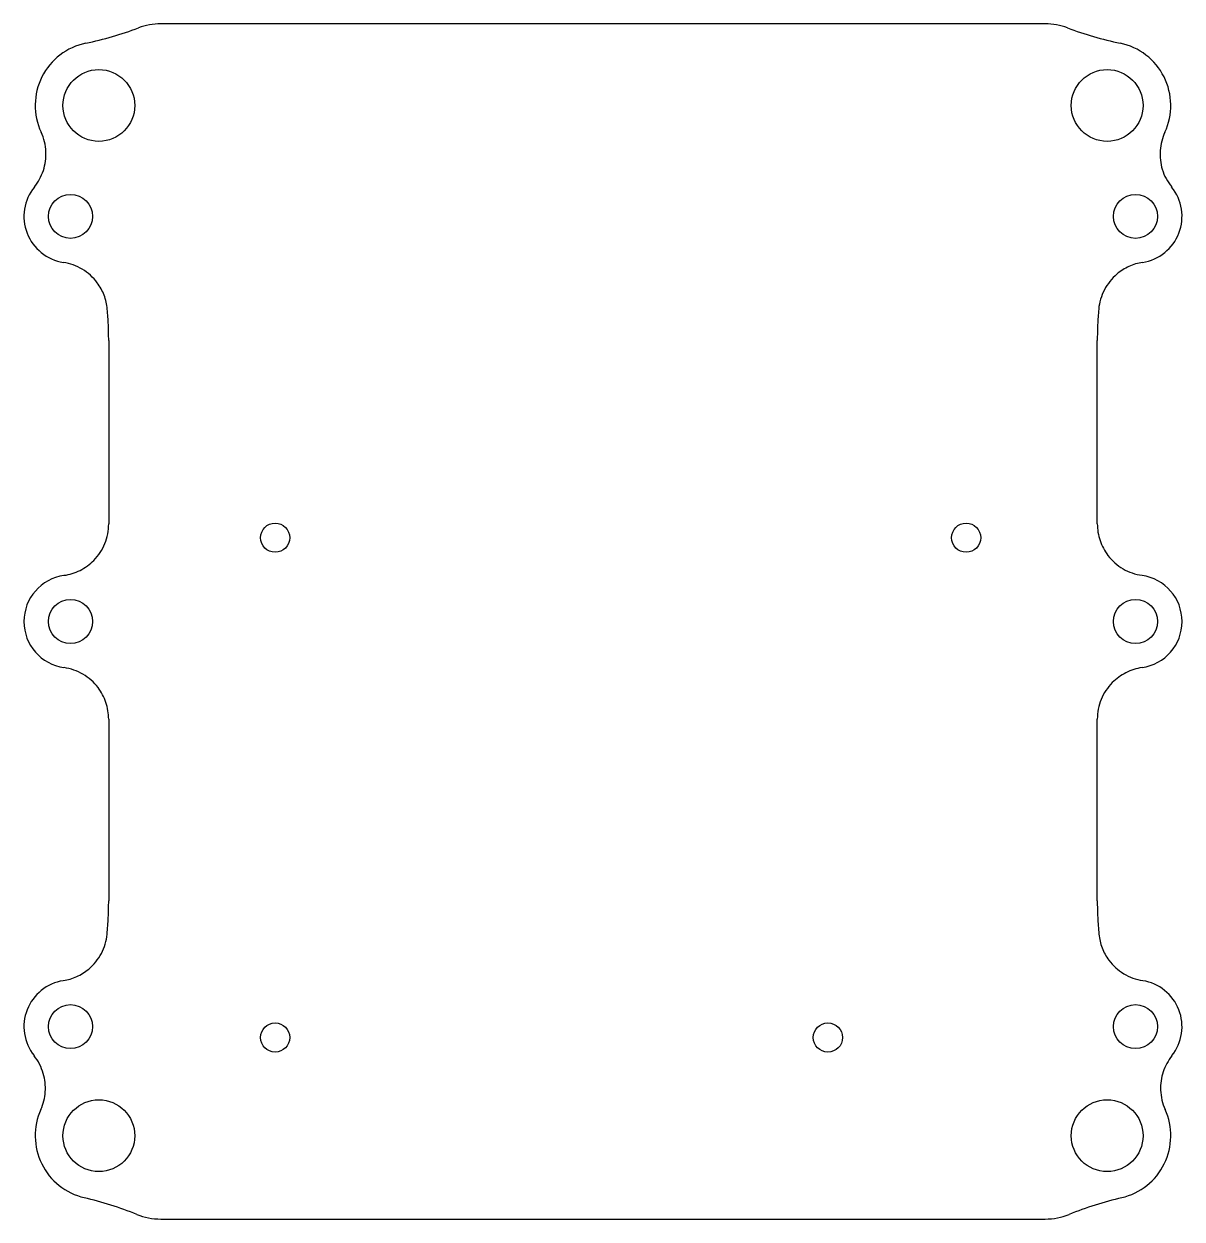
# Model space of a CAD drawing. Header units: millimetres. Extents: x -38 to 62, y -37 to 66.
import ezdxf

# ---------------------------------------------------------------- set-up
doc = ezdxf.new("R2010")
doc.units = ezdxf.units.MM
doc.layers.get('0').update_dxf_attribs({"linetype": 'CONTINUOUS'})

msp = doc.modelspace()

# ---------------------------------------------------------------- linework, layer by layer
for p, q in [((49.85, 65.98), (-26.55, 65.98)), ((-31.05, 38.63), (-31.05, 22.79)), ((54.35, 22.79), (54.35, 38.63)), ((-31.05, 5.91), (-31.05, -9.77)), ((54.35, -9.77), (54.35, 5.91)), ((-26.55, -37.27), (49.85, -37.27))]:
    msp.add_line(p, q)
for centre, radius in [((-31.9, 58.93), 3.1), ((55.2, 58.93), 3.1), ((-34.35, 49.35), 1.9), ((57.65, 49.35), 1.9), ((-16.67, 21.59), 1.26), ((43.02, 21.59), 1.26), ((-34.35, 14.35), 1.9), ((57.65, 14.35), 1.9), ((-34.35, -20.65), 1.9), ((57.65, -20.65), 1.9), ((-16.67, -21.59), 1.26), ((31.08, -21.59), 1.26), ((-31.9, -30.07), 3.1), ((55.2, -30.07), 3.1)]:
    msp.add_circle(centre, radius)
for centre, radius, start, end in [((-31.9, 58.93), 5.5, 101.873, 204.8505), ((55.2, 58.93), 5.5, -24.8505, 78.127), ((-34.35, 49.35), 4.02, 140.959, 261.2289), ((57.65, 49.35), 4.02, -81.2289, 39.041), ((-34.35, 14.35), 4.02, 98.0667, 261.9333), ((57.65, 14.35), 4.02, -81.9333, 81.9333), ((-34.35, -20.65), 4.02, 98.8689, 218.5663), ((57.65, -20.65), 4.02, -38.5663, 81.1311), ((-31.9, -30.07), 5.5, 155.7592, 256.6803), ((55.2, -30.07), 5.5, -76.6803, 24.2408)]:
    msp.add_arc(centre, radius, start, end)
for centre, major_axis, start_param, end_param in [((-26.55, 60.48), (-3.89, 3.89), 5.498175, 5.855427), ((49.85, 60.48), (3.89, 3.89), 0.427758, 0.78501), ((-26.55, -31.77), (3.89, 3.89), 3.542653, 3.926602), ((49.85, -31.77), (-3.89, 3.89), 2.356583, 2.740533)]:
    msp.add_ellipse(centre, major_axis=major_axis, ratio=0.999224, start_param=start_param, end_param=end_param)
for points, knots in [([(-33.03, 64.31), (-32.25, 64.47), (-31.49, 64.66), (-29.97, 65.1), (-29.22, 65.35), (-28.48, 65.63)], [-0.4745502, -0.4745502, -0.4745502, -0.4745502, -0.2372752, -0.2372752, 0, 0, 0, 0]), ([(51.78, 65.63), (52.52, 65.35), (53.27, 65.1), (54.79, 64.66), (55.56, 64.47), (56.33, 64.31)], [-0.4745503, -0.4745503, -0.4745503, -0.4745503, -0.2372751, -0.2372751, 0, 0, 0, 0]), ([(-37.47, 51.89), (-37.13, 52.31), (-36.87, 52.79), (-36.52, 53.83), (-36.45, 54.38), (-36.5, 55.51), (-36.64, 56.08), (-36.89, 56.62)], [-0.5036398, -0.5036398, -0.5036398, -0.5036398, -0.3396705, -0.3396705, -0.1755997, -0.1755997, 0, 0, 0, 0]), ([(60.19, 56.62), (59.96, 56.12), (59.82, 55.58), (59.74, 54.49), (59.81, 53.94), (60.13, 52.86), (60.41, 52.34), (60.78, 51.89)], [-0.5036353, -0.5036353, -0.5036353, -0.5036353, -0.339508, -0.339508, -0.1752797, -0.1752797, 0, 0, 0, 0]), ([(-31.17, 41.33), (-31.21, 41.74), (-31.3, 42.15), (-31.59, 42.92), (-31.79, 43.28), (-32.39, 44.08), (-32.83, 44.48), (-33.83, 45.08), (-34.38, 45.28), (-34.96, 45.37)], [-0.598555, -0.598555, -0.598555, -0.598555, -0.4749271, -0.4749271, -0.3511761, -0.3511761, -0.1755772, -0.1755772, 0, 0, 0, 0]), ([(58.26, 45.37), (57.86, 45.31), (57.46, 45.19), (56.71, 44.85), (56.36, 44.63), (55.6, 43.98), (55.23, 43.52), (54.69, 42.48), (54.52, 41.92), (54.47, 41.33)], [-0.598552, -0.598552, -0.598552, -0.598552, -0.4748818, -0.4748818, -0.3510888, -0.3510888, -0.1755211, -0.1755211, 0, 0, 0, 0]), ([(-31.05, 38.63), (-31.05, 39.08), (-31.06, 39.53), (-31.1, 40.43), (-31.13, 40.88), (-31.17, 41.33)], [-0.2711688, -0.2711688, -0.2711688, -0.2711688, -0.1355039, -0.1355039, 0, 0, 0, 0]), ([(54.47, 41.33), (54.43, 40.88), (54.4, 40.43), (54.36, 39.53), (54.35, 39.08), (54.35, 38.63)], [-0.2711692, -0.2711692, -0.2711692, -0.2711692, -0.1356651, -0.1356651, 0, 0, 0, 0]), ([(-34.91, 18.34), (-34.43, 18.4), (-33.96, 18.55), (-33.08, 18.99), (-32.68, 19.28), (-31.93, 20.05), (-31.6, 20.54), (-31.16, 21.62), (-31.05, 22.2), (-31.05, 22.79)], [-0.6447846, -0.6447846, -0.6447846, -0.6447846, -0.4978901, -0.4978901, -0.350928, -0.350928, -0.1754162, -0.1754162, 0, 0, 0, 0]), ([(54.35, 22.79), (54.35, 22.3), (54.43, 21.81), (54.74, 20.89), (54.97, 20.45), (55.63, 19.6), (56.07, 19.2), (57.08, 18.61), (57.64, 18.42), (58.22, 18.34)], [-0.6447883, -0.6447883, -0.6447883, -0.6447883, -0.4980367, -0.4980367, -0.3512164, -0.3512164, -0.1755964, -0.1755964, 0, 0, 0, 0]), ([(-31.05, 5.91), (-31.05, 6.4), (-31.13, 6.89), (-31.44, 7.82), (-31.67, 8.25), (-32.32, 9.11), (-32.77, 9.5), (-33.78, 10.09), (-34.33, 10.28), (-34.91, 10.37)], [-0.6447883, -0.6447883, -0.6447883, -0.6447883, -0.4980367, -0.4980367, -0.3512164, -0.3512164, -0.1755964, -0.1755964, 0, 0, 0, 0]), ([(58.22, 10.37), (57.73, 10.3), (57.26, 10.15), (56.39, 9.71), (55.99, 9.42), (55.23, 8.65), (54.91, 8.16), (54.46, 7.08), (54.35, 6.5), (54.35, 5.91)], [-0.6447846, -0.6447846, -0.6447846, -0.6447846, -0.4978901, -0.4978901, -0.350928, -0.350928, -0.1754162, -0.1754162, 0, 0, 0, 0]), ([(-31.19, -12.66), (-31.14, -12.18), (-31.11, -11.7), (-31.06, -10.74), (-31.05, -10.25), (-31.05, -9.77)], [-0.2893428, -0.2893428, -0.2893428, -0.2893428, -0.1447604, -0.1447604, 0, 0, 0, 0]), ([(54.35, -9.77), (54.35, -10.25), (54.36, -10.74), (54.41, -11.7), (54.44, -12.18), (54.49, -12.66)], [-0.2893423, -0.2893423, -0.2893423, -0.2893423, -0.1445822, -0.1445822, 0, 0, 0, 0]), ([(-34.97, -16.67), (-34.57, -16.61), (-34.18, -16.49), (-33.44, -16.16), (-33.09, -15.94), (-32.33, -15.3), (-31.96, -14.84), (-31.41, -13.81), (-31.24, -13.24), (-31.19, -12.66)], [-0.5950615, -0.5950615, -0.5950615, -0.5950615, -0.4731372, -0.4731372, -0.3510883, -0.3510883, -0.1755282, -0.1755282, 0, 0, 0, 0]), ([(54.49, -12.66), (54.53, -13.07), (54.62, -13.46), (54.91, -14.22), (55.11, -14.58), (55.7, -15.38), (56.14, -15.77), (57.14, -16.38), (57.69, -16.58), (58.27, -16.67)], [-0.5950641, -0.5950641, -0.5950641, -0.5950641, -0.4731759, -0.4731759, -0.3511631, -0.3511631, -0.1755763, -0.1755763, 0, 0, 0, 0]), ([(-36.91, -27.81), (-36.69, -27.33), (-36.56, -26.81), (-36.49, -25.75), (-36.55, -25.21), (-36.86, -24.14), (-37.13, -23.62), (-37.5, -23.16)], [-0.4950588, -0.4950588, -0.4950588, -0.4950588, -0.3352509, -0.3352509, -0.1753138, -0.1753138, 0, 0, 0, 0]), ([(60.8, -23.16), (60.47, -23.57), (60.21, -24.05), (59.88, -25.06), (59.8, -25.59), (59.84, -26.71), (59.97, -27.28), (60.21, -27.81)], [-0.4950619, -0.4950619, -0.4950619, -0.4950619, -0.3354129, -0.3354129, -0.1756336, -0.1756336, 0, 0, 0, 0]), ([(-28.61, -36.87), (-29.35, -36.58), (-30.1, -36.31), (-31.62, -35.82), (-32.39, -35.61), (-33.16, -35.43)], [-0.4781865, -0.4781865, -0.4781865, -0.4781865, -0.2390932, -0.2390932, 0, 0, 0, 0]), ([(56.47, -35.43), (55.69, -35.61), (54.92, -35.82), (53.4, -36.31), (52.65, -36.58), (51.91, -36.87)], [-0.4781864, -0.4781864, -0.4781864, -0.4781864, -0.2390933, -0.2390933, 0, 0, 0, 0])]:
    msp.add_open_spline(points, degree=3, knots=knots)

doc.saveas('drawing.dxf')
